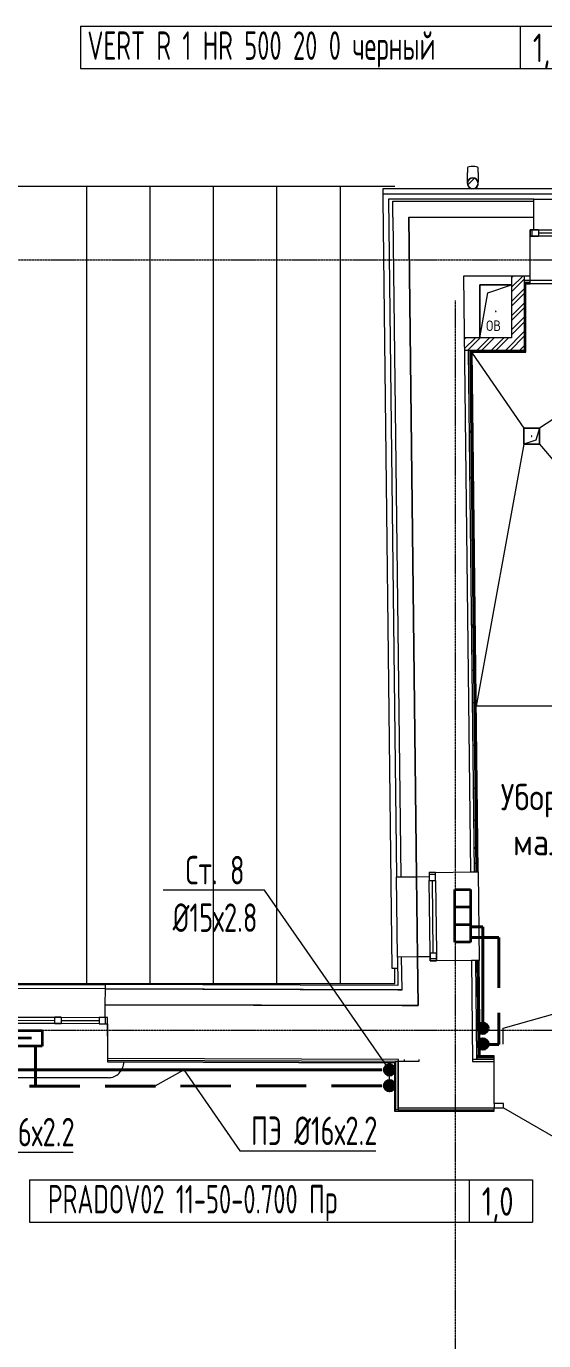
# Model space of a CAD drawing. Header units: millimetres. Extents: x -3929 to 624051, y 52832 to 514950.
# Drawn here: x 208203 to 213099, y 248872 to 261328 of the extents above; entities that cross this region are included whole.
import ezdxf
from ezdxf import colors
from ezdxf.entities.mleader import LeaderData, LeaderLine
from ezdxf.enums import TextEntityAlignment as Align
from ezdxf.math import Vec2, Vec3

# ---------------------------------------------------------------- set-up
doc = ezdxf.new("R2010")
doc.units = ezdxf.units.MM
for name, pattern in [('ADSK_Линия сетки', [25, 20, -2.5, 0, -2.5]), ('ADSK_Штриховая_ш2 п1', [3, 2, -1]), ('Hidden', [7.14375, 4.7625, -2.38125])]:
    doc.linetypes.add(name, pattern=pattern)
for name, color, linetype, lineweight in [('_ Окна', 7, 'Continuous', 9), ('Аннотация', 7, 'Continuous', 18), ('Двери', 7, 'Continuous', 9), ('Крыша', 7, 'Continuous', 9), ('Крыша штриховка', 7, 'Continuous', 9), ('Марки помещений', 7, 'Continuous', 20), ('Обобщенные модели', 7, 'Continuous', 18), ('ОВ-О-Оборудование', 32, 'Continuous', 35), ('ОВ-ТЕКСТ', 7, 'Continuous', 25), ('Окна', 7, 'Continuous', 9), ('Оси', 253, 'Continuous', 9), ('Перекрытие', 7, 'Continuous', 18), ('Стены внутренние', 7, 'Continuous', 18), ('Стены наружные', 7, 'Continuous', 18), ('Стены несущие', 7, 'Continuous', 30), ('Стены отделка', 7, 'Continuous', 30), ('Стены штриховка', 7, 'Continuous', 9)]:
    doc.layers.add(name, color=color, linetype=linetype, lineweight=lineweight)
for name, color, linetype in [('ПРИБОРЫ', 3, 'Continuous'), ('статистика приборов', 252, 'Continuous'), ('стояки', 7, 'Continuous')]:
    doc.layers.add(name, color=color, linetype=linetype)
doc.layers.add('т11.1', color=1, linetype='Continuous', true_color=0xff0000)
doc.layers.add('т21.1', color=5, linetype='Continuous', true_color=0x0000ff)
doc.styles.add('GOST Common_2', font='GOST_Common.ttf', dxfattribs={"width": 0.9, "height": 250})
doc.styles.add('GOST Common_5', font='GOST_Common.ttf', dxfattribs={"width": 0.9, "height": 200})
doc.styles.add('СТИЛЬ', font='simplex.shx', dxfattribs={"width": 0.65})

# ---------------------------------------------------------------- blocks, each defined once
blk = doc.blocks.new('*U2933')
at = {"layer": 'ОВ-О-Оборудование', "color": 32, "ltscale": 0.1, "true_color": 0xcd6928}
for p, q in [((250, 75), (-250, 75)), ((-250, 75), (-250, -75)), ((-83, 75), (-83, -75)), ((83, 75), (83, -75)), ((250, -75), (250, 75)), ((-250, -75), (250, -75))]:
    blk.add_line(p, q, dxfattribs=at)
blk = doc.blocks.new('*U2936')
at = {"layer": 'ОВ-О-Оборудование', "color": 32, "ltscale": 0.1, "true_color": 0xcd6928}
for p, q in [((350, 75), (-350, 75)), ((-350, 75), (-350, -75)), ((-250, 0), (250, 0)), ((350, -75), (350, 75)), ((-350, -75), (350, -75))]:
    blk.add_line(p, q, dxfattribs=at)
blk = doc.blocks.new('2 этаж')
at = {"color": 253, "linetype": 'Continuous', "lineweight": 0}
for p, q in [((403535, -151361), (403640, -151256)), ((403535, -151271), (403550, -151256)), ((403535, -151405), (403655, -151285)), ((403535, -151495), (403655, -151375)), ((403535, -151540), (403655, -151420)), ((403535, -151630), (403655, -151510)), ((403535, -151675), (403655, -151555)), ((403535, -151765), (403655, -151645)), ((403535, -151810), (403655, -151690)), ((403085, -151855), (403102, -151839)), ((403086, -151944), (403192, -151839)), ((403117, -151959), (403237, -151839)), ((403206, -151959), (403326, -151839)), ((403251, -151959), (403371, -151839)), ((403341, -151959), (403461, -151839)), ((403386, -151959), (403506, -151839)), ((403476, -151959), (403655, -151779)), ((403521, -151959), (403655, -151824)), ((403610, -151959), (403655, -151914)), ((403655, -151959), (403655, -151959))]:
    blk.add_line(p, q, dxfattribs=at)
at = {"layer": '_ Окна', "color": 253, "lineweight": 0}
for p, q in [((403709, -150876), (403709, -150816)), ((403709, -150816), (403789, -150816)), ((403729, -150876), (403729, -150816)), ((403789, -150816), (403789, -150876)), ((403789, -150876), (403709, -150876)), ((403789, -150846), (404149, -150846)), ((402815, -156905), (402755, -156905)), ((402755, -156905), (402756, -156981)), ((402815, -156925), (402755, -156925)), ((402816, -156981), (402815, -156905)), ((402756, -156981), (402816, -156981)), ((402794, -157669), (402786, -156981)), ((402764, -157669), (402824, -157668)), ((402765, -157745), (402764, -157669)), ((402824, -157668), (402825, -157744)), ((402824, -157724), (402764, -157725)), ((402825, -157744), (402765, -157745)), ((398391, -158306), (399211, -158308)), ((399211, -158338), (399211, -158278)), ((399211, -158278), (399271, -158278)), ((399271, -158278), (399271, -158338)), ((399271, -158308), (399631, -158309)), ((399631, -158279), (399631, -158339)), ((399711, -158279), (399631, -158279)), ((399691, -158339), (399691, -158279)), ((399711, -158339), (399711, -158279)), ((399271, -158338), (399211, -158338)), ((399631, -158339), (399711, -158339))]:
    blk.add_line(p, q, dxfattribs=at)
at = {"layer": 'Двери', "color": 253, "lineweight": 0}
for p, q in [((403457, -159097), (403370, -159097)), ((403370, -159097), (403370, -159137)), ((403370, -159137), (403457, -159137)), ((403457, -159137), (403457, -159097)), ((403457, -159137), (404198, -159565))]:
    blk.add_line(p, q, dxfattribs=at)
at = {"layer": 'Крыша', "color": 253, "lineweight": 0}
for p, q in [((402430, -150406), (395953, -150406)), ((402430, -157958), (402430, -157815)), ((395505, -157958), (402430, -157958))]:
    blk.add_line(p, q, dxfattribs=at)
at = {"layer": 'Крыша штриховка', "color": 253, "linetype": 'Continuous', "lineweight": 0}
for p, q in [((399511, -150406), (399511, -157958)), ((400111, -150406), (400111, -157958)), ((400711, -150406), (400711, -157958)), ((401311, -150406), (401311, -157958)), ((401911, -150406), (401911, -157958))]:
    blk.add_line(p, q, dxfattribs=at)
at = {"layer": 'Обобщенные модели', "color": 253, "lineweight": 0}
for p, q in [((403117, -150230), (403117, -150272)), ((403117, -150275), (403117, -150272)), ((403117, -150280), (403117, -150275)), ((403117, -150286), (403117, -150280)), ((403117, -150291), (403117, -150286)), ((403117, -150297), (403117, -150291)), ((403117, -150302), (403117, -150297)), ((403117, -150307), (403117, -150302)), ((403117, -150312), (403117, -150307)), ((403117, -150317), (403117, -150312)), ((403117, -150322), (403117, -150317)), ((403117, -150326), (403117, -150322)), ((403117, -150330), (403117, -150326)), ((403117, -150335), (403117, -150330)), ((403117, -150339), (403117, -150335)), ((403117, -150343), (403117, -150339)), ((403117, -150346), (403117, -150343)), ((403217, -150272), (403217, -150230)), ((403217, -150272), (403217, -150278)), ((403217, -150278), (403217, -150284)), ((403217, -150284), (403217, -150289)), ((403217, -150289), (403217, -150294)), ((403217, -150294), (403217, -150300)), ((403217, -150300), (403217, -150305)), ((403217, -150305), (403217, -150310)), ((403217, -150310), (403217, -150315)), ((403217, -150315), (403217, -150320)), ((403217, -150320), (403217, -150324)), ((403217, -150324), (403217, -150329)), ((403217, -150329), (403217, -150333)), ((403217, -150333), (403217, -150337)), ((403217, -150337), (403217, -150341)), ((403217, -150341), (403217, -150345)), ((403117, -150350), (403117, -150346)), ((403117, -150353), (403117, -150350)), ((403117, -150356), (403117, -150353)), ((403117, -150359), (403117, -150356)), ((403117, -150362), (403117, -150359)), ((403117, -150363), (403117, -150362)), ((403217, -150345), (403217, -150348)), ((403217, -150348), (403217, -150352)), ((403217, -150352), (403217, -150355)), ((403217, -150355), (403217, -150358)), ((403217, -150358), (403217, -150361)), ((403217, -150361), (403217, -150363)), ((403235, -151839), (403235, -151339)), ((403235, -151339), (403535, -151339)), ((403535, -151339), (403235, -151339)), ((403235, -151339), (403235, -151839)), ((403310, -151414), (403535, -151339)), ((403235, -151839), (403310, -151414)), ((403650, -152846), (403650, -152696)), ((403650, -152696), (403800, -152696)), ((403800, -152696), (403650, -152696)), ((403650, -152696), (403650, -152846)), ((403800, -152696), (403763, -152808)), ((403800, -152696), (403800, -152846)), ((403800, -152846), (403800, -152696)), ((403763, -152808), (403650, -152846)), ((403800, -152846), (403650, -152846)), ((403650, -152846), (403800, -152846))]:
    blk.add_line(p, q, dxfattribs=at)
at = {"layer": 'Обобщенные модели', "color": 253, "linetype": 'Continuous', "lineweight": 0}
blk.add_line((403120, -150390), (403181, -150329), dxfattribs=at)
at = {"layer": 'Обобщенные модели', "color": 253, "lineweight": 0}
for centre, radius, start, end in [((403167, -150376), 52, 90, 260.0131), ((403167, -150376), 50, 90, 270), ((403167, -150376), 52, 279.9869, 90), ((403167, -150376), 50, 270, 90), ((403385, -151589), 2.5, 0, 180), ((403385, -151589), 2.5, 60, 165), ((403385, -151589), 2.5, 180, 0), ((403385, -151589), 2.5, 195, 270), ((403385, -151589), 2.5, 300, 0), ((403725, -152771), 2.5, 0, 180), ((403725, -152771), 2.5, 120, 180), ((403725, -152771), 2.5, 180, 0), ((403725, -152771), 2.5, 240, 345), ((403725, -152771), 2.5, 15, 90)]:
    blk.add_arc(centre, radius, start, end, dxfattribs=at)
for start_param, end_param in [(4.712389, 6.283185), (3.141593, 4.712389)]:
    blk.add_ellipse((403167, -150230), major_axis=(-50, 0), ratio=0.309017, start_param=start_param, end_param=end_param, dxfattribs=at)
at = {"layer": 'Окна', "color": 253, "lineweight": 0}
for p, q in [((403709, -150816), (403709, -150876)), ((403789, -150816), (403709, -150816)), ((403789, -150816), (404149, -150816)), ((403709, -150876), (403789, -150876)), ((404149, -150876), (403789, -150876)), ((402755, -156905), (402756, -156981)), ((402815, -156905), (402755, -156905)), ((402816, -156981), (402815, -156905)), ((402764, -157669), (402756, -156981)), ((402816, -156981), (402824, -157668)), ((402764, -157669), (402765, -157745)), ((402825, -157744), (402824, -157668)), ((402765, -157745), (402825, -157744)), ((398391, -158276), (399211, -158278)), ((399271, -158278), (399211, -158278)), ((399271, -158278), (399631, -158279)), ((399711, -158279), (399631, -158279)), ((399711, -158339), (399711, -158279)), ((399211, -158338), (398391, -158336)), ((399211, -158338), (399271, -158338)), ((399631, -158339), (399271, -158338)), ((399631, -158339), (399711, -158339))]:
    blk.add_line(p, q, dxfattribs=at)
at = {"layer": 'Оси', "color": 253, "linetype": 'ADSK_Линия сетки', "lineweight": 0}
for p, q in [((354441, -151102), (420560, -151102)), ((403005, -176721), (403005, -151486)), ((354441, -158402), (420560, -158402))]:
    blk.add_line(p, q, dxfattribs=at)
at = {"layer": 'Перекрытие', "color": 253, "lineweight": 0}
for p, q in [((405885, -151329), (403800, -152696)), ((403160, -151986), (403650, -152696)), ((403650, -152846), (403199, -155329)), ((403800, -152846), (405305, -154637)), ((404500, -155329), (403198, -155329)), ((399710, -158456), (399710, -158339)), ((402520, -158697), (402520, -158677)), ((397901, -158850), (399716, -158850))]:
    blk.add_line(p, q, dxfattribs=at)
blk.add_arc((399716, -158703), 148, 270, 0.3426, dxfattribs=at)
at = {"layer": 'Стены внутренние', "color": 253, "lineweight": 0}
for p, q in [((405424, -151296), (403709, -151296)), ((405424, -151329), (403709, -151329)), ((403218, -156900), (403228, -157740)), ((402644, -157707), (402635, -156947))]:
    blk.add_line(p, q, dxfattribs=at)
at = {"layer": 'Стены внутренние', "color": 253, "linetype": 'Continuous', "lineweight": 0}
for p, q in [((403143, -152119), (403143, -152118)), ((403150, -152739), (403135, -152714)), ((403156, -153152), (403145, -153172)), ((403163, -153750), (403155, -153764)), ((403163, -153872), (403164, -153872)), ((403163, -154177), (403168, -154177)), ((403157, -154377), (403155, -154374)), ((403168, -154554), (403157, -154572)), ((403163, -154583), (403172, -154583)), ((403175, -154815), (403167, -154802)), ((403163, -154990), (403177, -154990)), ((403166, -155294), (403181, -155294)), ((403171, -155701), (403186, -155701)), ((403174, -155965), (403174, -155966)), ((403175, -156107), (403190, -156107)), ((403179, -156412), (403194, -156412)), ((403197, -156682), (403188, -156667)), ((403184, -156818), (403197, -156818)), ((403212, -158334), (403201, -158315)), ((403214, -158335), (403202, -158355))]:
    blk.add_line(p, q, dxfattribs=at)
at = {"layer": 'Стены наружные', "color": 253, "lineweight": 0}
for p, q in [((402320, -150526), (402320, -150426)), ((402320, -150426), (407490, -150426)), ((402320, -150476), (407490, -150476)), ((402405, -157816), (402320, -150526)), ((403744, -150526), (405384, -150526)), ((402454, -157709), (402445, -156949)), ((402635, -156947), (402644, -157707)), ((402455, -157815), (402405, -157816)), ((397912, -157965), (399687, -157969)), ((399687, -158009), (397912, -158005))]:
    blk.add_line(p, q, dxfattribs=at)
at = {"layer": 'Стены несущие', "color": 253, "lineweight": 0}
for p, q in [((402562, -150696), (402635, -156947)), ((402562, -150696), (403744, -150696)), ((403744, -150816), (403744, -150696)), ((403709, -151256), (403709, -150876)), ((403709, -151256), (403078, -151256)), ((403078, -151256), (403145, -156901)), ((402635, -156947), (402755, -156945)), ((402755, -156904), (402755, -156905)), ((402815, -156905), (403145, -156901)), ((402764, -157705), (402644, -157707)), ((402644, -157707), (402650, -158167)), ((403155, -157741), (402825, -157744)), ((403155, -157741), (403166, -158697)), ((399686, -158159), (399686, -158279)), ((402650, -158167), (399686, -158159)), ((399686, -158159), (402500, -158167)), ((399711, -158339), (399710, -158669)), ((399710, -158669), (399710, -158669)), ((402465, -158677), (399710, -158669)), ((402656, -158677), (402656, -158697)), ((402656, -158697), (402462, -158697)), ((402462, -158697), (402462, -159137)), ((403166, -158697), (403370, -158697)), ((403370, -159097), (403370, -158697)), ((402462, -159137), (403370, -159137))]:
    blk.add_line(p, q, dxfattribs=at)
at = {"layer": 'Стены отделка', "color": 253, "lineweight": 0}
for p, q in [((403744, -150526), (402370, -150526)), ((402370, -150526), (402445, -156949)), ((402412, -150696), (402410, -150546)), ((403744, -150696), (403744, -150526)), ((402635, -156947), (402562, -150696)), ((402562, -150696), (402562, -150696)), ((403535, -151256), (403535, -151839)), ((403655, -151256), (403655, -151959)), ((403709, -151296), (403655, -151296)), ((403655, -151329), (403709, -151329)), ((403670, -151974), (403670, -151329)), ((403709, -151329), (403709, -151256)), ((403535, -151839), (403125, -151839)), ((403655, -151959), (403087, -151959)), ((403218, -156900), (403160, -151959)), ((403160, -151974), (403670, -151974)), ((403145, -156901), (403218, -156900)), ((403185, -156900), (403185, -156899)), ((402445, -156949), (402635, -156947)), ((402485, -156947), (402485, -156948)), ((402644, -157707), (402454, -157709)), ((402454, -157709), (402457, -157977)), ((402650, -158167), (402644, -157707)), ((403228, -157740), (403155, -157741)), ((403238, -158660), (403228, -157740)), ((399687, -158009), (399686, -158159)), ((402457, -157977), (399687, -157969)), ((399687, -157969), (399687, -158009)), ((399687, -158009), (402458, -158017)), ((402498, -158017), (399687, -158009)), ((402458, -158017), (402458, -158017)), ((402458, -158017), (402498, -158017)), ((402500, -158167), (402650, -158167)), ((399710, -158669), (399710, -158701)), ((402465, -158697), (399710, -158689)), ((402465, -158697), (402465, -158677)), ((403166, -158677), (403206, -158676)), ((403206, -158677), (403166, -158677)), ((403166, -158677), (403166, -158697)), ((403206, -158676), (403205, -158660)), ((403205, -158660), (403238, -158660)), ((403370, -158644), (403206, -158644)), ((403206, -158644), (403206, -158677)), ((403370, -158697), (403370, -158644)), ((399710, -158701), (402428, -158709)), ((402428, -158709), (402428, -159167)), ((402460, -158697), (402440, -158697)), ((402440, -159157), (402440, -158697)), ((402460, -159157), (402460, -158697)), ((402430, -159169), (403370, -159169)), ((402462, -159157), (402440, -159157)), ((402462, -159137), (402462, -159157)), ((403370, -159169), (403370, -159137))]:
    blk.add_line(p, q, dxfattribs=at)
at = {"layer": 'Стены штриховка', "color": 253, "lineweight": 0}
for p, q in [((402410, -150546), (403744, -150546)), ((402412, -150696), (402485, -156947)), ((403655, -151311), (403709, -151311)), ((403655, -151320), (403709, -151320)), ((403661, -151965), (403661, -151329)), ((403125, -151839), (403085, -151839)), ((403185, -156899), (403127, -151959)), ((403200, -156900), (403142, -151959)), ((403209, -156900), (403151, -151959)), ((403160, -151965), (403661, -151965)), ((402498, -158017), (402494, -157708)), ((403205, -158660), (403195, -157740)), ((403220, -158660), (403210, -157740)), ((403229, -158660), (403219, -157740)), ((403370, -158653), (403206, -158653)), ((403370, -158662), (403206, -158662)), ((403370, -158677), (403206, -158677)), ((399710, -158699), (402430, -158707)), ((402430, -158707), (402430, -159169)), ((402428, -159167), (403370, -159167)), ((402428, -159167), (402428, -159169)), ((402428, -159169), (402430, -159169)), ((402462, -159157), (403370, -159157))]:
    blk.add_line(p, q, dxfattribs=at)
at = {"layer": 'Аннотация', "color": 253, "lineweight": 0, "style": 'GOST Common_5', "width": 0.9}
blk.add_text('ОВ', height=100, dxfattribs=at).set_placement((403294, -151775))
at = {"layer": 'Марки помещений', "color": 253, "lineweight": 0, "style": 'GOST Common_2', "width": 0.9}
for s, p in [('Уборная для', (403431, -156317)), ('мальчиков', (403548, -156743))]:
    blk.add_text(s, height=250, dxfattribs=at).set_placement(p)

msp = doc.modelspace()

# ---------------------------------------------------------------- hatches: boundary and pattern name
at = {"layer": 'т11.1', "lineweight": 40}
h = msp.add_hatch(color=256, dxfattribs=at)
h.dxf.hatch_style = 1
h.paths.add_polyline_path([(212473.683, 251833.474, 1), (212573.683, 251833.474, 1)])
h = msp.add_hatch(color=256, dxfattribs=at)
h.dxf.hatch_style = 1
h.paths.add_polyline_path([(211591.075, 251438.653, 1), (211691.075, 251438.653, 1)])
at = {"layer": 'т21.1', "linetype": 'ADSK_Штриховая_ш2 п1', "lineweight": 40, "ltscale": 50}
h = msp.add_hatch(color=256, dxfattribs=at)
h.dxf.hatch_style = 1
h.paths.add_polyline_path([(212473.683, 251683.474, 1), (212573.683, 251683.474, 1)])
h = msp.add_hatch(color=256, dxfattribs=at)
h.dxf.hatch_style = 1
h.paths.add_polyline_path([(211591.075, 251288.653, 1), (211691.075, 251288.653, 1)])

# ---------------------------------------------------------------- linework, layer by layer
at = {"layer": 'ПРИБОРЫ', "color": 7, "lineweight": 15}
for p, q in [((208717.058, 261328.042), (213476.679, 261328.042)), ((208717.058, 261328.042), (213476.679, 261328.042)), ((208717.058, 261328.042), (208717.058, 260928.042)), ((212876.679, 261328.042), (212876.679, 260928.042)), ((208717.058, 260928.042), (213476.679, 260928.042)), ((208233.42, 250395.829), (212993.041, 250395.829)), ((208233.42, 250395.829), (212993.041, 250395.829)), ((208233.42, 250395.829), (208233.42, 249995.829)), ((212393.041, 250395.829), (212393.041, 249995.829)), ((212993.041, 250395.829), (212993.041, 249995.829)), ((208233.42, 249995.829), (212993.041, 249995.829))]:
    msp.add_line(p, q, dxfattribs=at)
at = {"layer": 'т11.1', "lineweight": 40}
for p, q in [((212407.563, 252794.109), (212523.683, 252794.109)), ((212523.683, 252794.109), (212523.683, 251833.474)), ((211567.382, 251438.653), (199690.917, 251438.653))]:
    msp.add_line(p, q, dxfattribs=at)
for centre in [(212523.683, 251833.474), (211641.075, 251438.653)]:
    msp.add_circle(centre, 50, dxfattribs=at)
at = {"layer": 'т21.1', "linetype": 'Hidden', "lineweight": 40, "ltscale": 100}
for p, q in [((212407.563, 252693.685), (212673.683, 252693.685)), ((212673.683, 252693.685), (212673.683, 251679.069)), ((208288.904, 251663.165), (208288.904, 251283.037)), ((212673.683, 251678.797), (212523.683, 251678.797)), ((211567.382, 251288.653), (199840.917, 251269.405))]:
    msp.add_line(p, q, dxfattribs=at)
at = {"layer": 'т21.1', "lineweight": 40, "ltscale": 50}
for centre in [(212523.683, 251683.474), (211641.075, 251288.653)]:
    msp.add_circle(centre, 50, dxfattribs=at)

# ---------------------------------------------------------------- block references
at = {"layer": 'ОВ-О-Оборудование', "ltscale": 10, "xscale": -1, "rotation": 270}
msp.add_blockref('*U2933', (212332.563, 252897.599), dxfattribs=at)
at = {"layer": 'ОВ-О-Оборудование', "ltscale": 10, "xscale": -1}
msp.add_blockref('*U2936', (208001.689, 251738.165), dxfattribs=at)
at = {"layer": 'стояки', "color": 5, "lineweight": 40}
msp.add_blockref('2 этаж', (-190738.98, 410215.433), dxfattribs=at)

# ---------------------------------------------------------------- texts
at = {"layer": 'статистика приборов', "color": 7, "style": 'СТИЛЬ', "width": 0.6}
for s, p in [('VERT R 1 HR 500 20 0 черный ', (208780.921, 261009.895)), ('PRADOV02 11-50-0.700 Пр      ', (208408.032, 250077.682))]:
    msp.add_text(s, height=270, dxfattribs=at).set_placement(p)
at = {"layer": 'статистика приборов', "color": 7, "style": 'СТИЛЬ', "width": 0.7}
for p in [(213147.744, 260988.493), (212664.107, 250056.28)]:
    msp.add_text('1,0', height=270, dxfattribs=at).set_placement(p, align=Align.CENTER)

# ---------------------------------------------------------------- leaders
at = {"layer": 'ОВ-ТЕКСТ', "color": 7}
ml = msp.add_multileader_mtext('Standard', dxfattribs=at)
ml.set_content('\\A1;Ст. 8^J%%C15х2.8 ', color=7, style='СТИЛЬ')
ml.set_leader_properties(color=7, lineweight=18)
ml.build(insert=Vec2(0, 0))
ml.multileader.update_dxf_attribs({"text_left_attachment_type": 6, "text_right_attachment_type": 6, "dogleg_length": 0.36, "arrow_head_size": 0.126})
ctx = ml.context
ctx.base_point, ctx.char_height, ctx.arrow_head_size, ctx.landing_gap_size, ctx.plane_origin = Vec3(209521.088, 253142.095), 270, 0.126, 0.063, Vec3(215145.026, 249005.936)
ctx.left_attachment, ctx.right_attachment, ctx.text_align_type = 6, 6, 1
notes = []
notes.append((ctx, [(1, (1, 1, 0), (210457.466, 253142.095), (-1, 0), 0.252, [(0, [(211641.075, 251288.653), (211641.075, 251438.653)], 0, [])])]))
ctx.mtext.insert, ctx.mtext.width, ctx.mtext.alignment, ctx.mtext.flow_direction = Vec3(209989.151, 253466.095), 1404.14984, 2, 5
ml = msp.add_multileader_mtext('Standard', dxfattribs=at)
ml.set_content('\\A1;Ст. 9^J%%C15х2.8 ', color=7, style='СТИЛЬ')
ml.set_leader_properties(color=7, lineweight=18)
ml.build(insert=Vec2(0, 0))
ml.multileader.update_dxf_attribs({"text_left_attachment_type": 6, "text_right_attachment_type": 6, "dogleg_length": 0.36, "arrow_head_size": 0.126})
ctx = ml.context
ctx.base_point, ctx.char_height, ctx.arrow_head_size, ctx.landing_gap_size, ctx.plane_origin = Vec3(216143.518, 252799.449), 270, 0.126, 0.063, Vec3(216221.002, 249400.757)
ctx.left_attachment, ctx.right_attachment, ctx.text_align_type = 6, 6, 1
notes.append((ctx, [(0, (1, 1, 0), (216143.266, 252799.449), (1, 0), 0.252, [(0, [(212717.051, 251683.474), (212717.051, 251833.474)], 0, [])])]))
ctx.mtext.insert, ctx.mtext.width, ctx.mtext.alignment, ctx.mtext.flow_direction = Vec3(216611.581, 253123.449), 1404.14984, 2, 5
ml = msp.add_multileader_mtext('Standard', dxfattribs=at)
ml.set_content('\\A1;ПЭ %%C16х2.2', color=7, style='СТИЛЬ')
ml.set_leader_properties(color=7, lineweight=18)
ml.build(insert=Vec2(0, 0))
ml.multileader.update_dxf_attribs({"text_left_attachment_type": 6, "text_right_attachment_type": 6, "dogleg_length": 0.36, "arrow_head_size": 0.126})
ctx = ml.context
ctx.base_point, ctx.char_height, ctx.arrow_head_size, ctx.landing_gap_size, ctx.plane_origin = Vec3(207359.549, 250660.047), 270, 0.126, 0.063, Vec3(209151.137, 251976.272)
ctx.left_attachment, ctx.right_attachment, ctx.text_align_type = 6, 6, 1
notes.append((ctx, [(0, (1, 1, 0), (207359.297, 250660.047), (1, 0), 0.252, [(0, [(206555.647, 251274.087), (206828.516, 251425.296)], 0, [])])]))
ctx.mtext.insert, ctx.mtext.width, ctx.mtext.alignment, ctx.mtext.flow_direction = Vec3(208061.612, 250984.047), 1912.62067, 2, 5
ml = msp.add_multileader_mtext('Standard', dxfattribs=at)
ml.set_content('\\A1;ПЭ %%C16х2.2', color=7, style='СТИЛЬ')
ml.set_leader_properties(color=7, lineweight=18)
ml.build(insert=Vec2(0, 0))
ml.multileader.update_dxf_attribs({"text_left_attachment_type": 6, "text_right_attachment_type": 6, "dogleg_length": 0.36, "arrow_head_size": 0.126})
ctx = ml.context
ctx.base_point, ctx.char_height, ctx.arrow_head_size, ctx.landing_gap_size, ctx.plane_origin = Vec3(210225.383, 250672.361), 270, 0.126, 0.063, Vec3(212016.971, 251988.586)
ctx.left_attachment, ctx.right_attachment, ctx.text_align_type = 6, 6, 1
notes.append((ctx, [(0, (1, 1, 0), (210225.131, 250672.361), (1, 0), 0.252, [(0, [(209421.481, 251286.401), (209694.35, 251437.61)], 0, [])])]))
ctx.mtext.insert, ctx.mtext.width, ctx.mtext.alignment, ctx.mtext.flow_direction = Vec3(210927.446, 250996.361), 1912.62067, 2, 5
for ctx, leaders in notes:
    for number, flags, end, landing, length, lines in leaders:
        leader = LeaderData()
        leader.index, (leader.has_last_leader_line, leader.has_dogleg_vector, leader.attachment_direction) = number, flags
        leader.last_leader_point, leader.dogleg_vector, leader.dogleg_length = Vec3(end), Vec3(landing), length
        for number, points, colour, breaks in lines:
            line = LeaderLine()
            line.index, line.vertices, line.color, line.breaks = number, Vec3.list(points), colors.encode_raw_color(colour), breaks
            leader.lines.append(line)
        ctx.leaders.append(leader)

doc.saveas('drawing.dxf')
